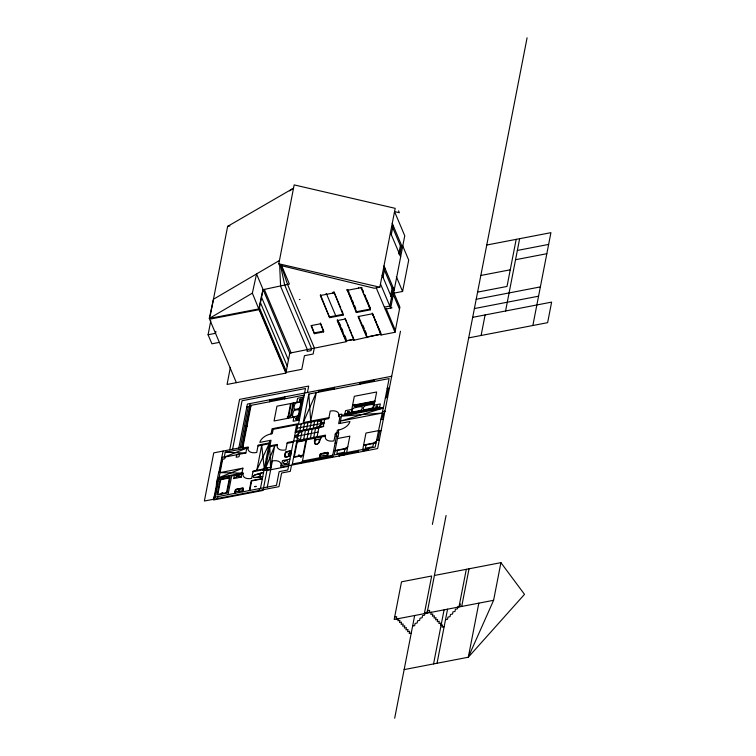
<?xml version="1.0" encoding="UTF-8"?>
<svg xmlns="http://www.w3.org/2000/svg" width="756" height="756" viewBox="0 0 756 756"><rect width="100%" height="100%" fill="white"/><g stroke="black" fill="none" stroke-linecap="round" stroke-linejoin="round"><path stroke-width="1.13" d="M314.846 438.225L314.638 440.049L320.412 438.934A6.804 3.827 -22.9 0 0 320.931 437.053M296.541 418.815L296.928 418.465M242.657 491.627L243.13 488.622A1.115 0.624 -22.9 0 0 242.988 488.291A1.096 0.614 -22.9 0 0 242.525 488.263L236.307 489.463A1.096 0.614 -22.9 0 0 235.796 489.671A1.115 0.624 -22.9 0 0 235.503 490.086L234.804 493.139M327.414 456.019L327.896 453.014A1.115 0.624 -22.9 0 0 327.745 452.683A1.096 0.614 -22.9 0 0 327.282 452.655L321.064 453.855A1.096 0.614 -22.9 0 0 320.563 454.072A1.115 0.624 -22.9 0 0 320.27 454.488L319.571 457.531M210.159 316.188L227.641 226.365L293.517 188.187L289.661 190.89M219.363 342.373L211.916 343.81L208.08 334.747L210.773 320.941M215.895 331.421L215.526 333.311L208.08 334.747M230.382 367.388L227.065 384.445L285.891 373.105L289.775 353.137L256.549 273.937L252.362 293.158L258.788 308.92L209.27 318.465L213.466 299.244L279.446 260.489M213.438 499.281L213.806 497.391L276.479 485.314L279.134 471.668L287.819 469.996L293.47 440.975M217.369 480.325L213.542 499.971L263.06 490.427L267.444 467.907M218.985 472.027L223.058 451.067M214.742 496.872L217.199 484.237M219.599 471.905L222.056 459.279M215.299 497.108L222.68 459.157M224.305 456.945L225.222 452.23L248.053 447.835A10.575 5.944 -22.9 0 0 256.709 452.494L258.146 445.095L269.316 442.94M225.127 457.002L245.851 453.005L246.815 448.072L225.175 456.775L224.787 458.75L221.442 459.393M217.53 498.487L217.898 496.597M229.758 449.773L239.567 399.395L308.694 386.07L307.437 392.506M285.891 373.105L259.091 309.667L262.984 289.699L289.397 284.048L281.374 265.035M232.612 449.225L242.052 400.737L305.471 388.508L298.478 424.456M228.038 494.651L231.705 475.826M238.82 448.034L247.373 404.082L391.702 376.261M233.708 478.605L234.351 475.316L241.155 477.168L241.797 473.88L233.708 478.605L241.155 477.168M240.247 447.76L248.27 406.52M241.674 447.476L250.227 403.534M242.449 446.55L246.295 426.819M246.447 426.015L250.293 406.274M251.068 405.348L242.752 448.062L248.214 447.013L248.053 447.835M278.813 263.778L294.16 184.899L395.18 208.335L379.833 287.214L374.371 288.263L279.389 265.158L278.813 263.778L379.833 287.214M234.691 493.243L235.314 489.992A1.096 0.614 -22.9 0 1 236.354 489.217L242.572 488.017A1.096 0.614 -22.9 0 1 243.375 488.442L242.742 491.683M242.903 468.153L241.939 473.143L220.062 472.613L242.903 468.153L219.098 477.546L243.177 472.897L243.016 473.719L218.956 478.283M238.972 491.126L239.076 490.606M249.3 490.55L251.219 480.684L262.389 478.539M249.792 490.455L251.654 480.92L262.323 478.86M269.561 401.786L269.958 399.726M256.832 470.27L261.708 445.199L264.279 468.833L253.109 470.988L251.663 478.387A10.575 5.944 -22.9 0 1 243.016 473.719M259.11 490.483L259.478 488.584M260.47 488.395L263.976 470.393M264.279 468.833L269.798 440.483M269.779 446.673L270.544 467.312L274.749 445.719L265.583 468.266L269.779 446.673L277.168 445.256L277.32 444.433L269.939 445.851L271.035 440.238L259.866 442.392A10.575 5.944 -22.9 0 1 271.073 433.906L272.075 428.746L298.639 423.634M267.293 487.081L272.377 460.943A10.575 5.944 -22.9 0 1 281.034 465.611L288.972 464.08M284.454 398.913L284.851 396.862M288.036 416.707L290.597 403.553M288.669 416.509L291.221 403.43M290.587 415.894L293.082 403.071M281.034 465.611L280.712 467.246L377.631 448.573L400.463 331.251M281.525 465.507L282.489 460.584L289.935 459.147M291.221 415.696L287.252 416.962L287.715 418.342L291.221 415.696L293.697 402.948M293.923 417.151L293.12 421.262L299.329 420.062M296.806 402.353L297.599 398.242L303.808 397.051M288.508 453.591L288.612 453.959M290.512 455.802L291.466 450.926M296.617 424.815L295.142 432.375L319.505 427.679M314.572 332.857L323.757 331.081L323.596 331.903L314.42 333.68L311.595 325.808M293.649 441.287L295.454 431.997M298.091 420.298L302.57 397.287M297.855 424.57L296.446 431.808L323.256 426.639L324.664 419.41M291.504 465.167L290.304 471.338L281.619 473.01L278.964 486.656L204.375 501.03L213.75 452.863L242.912 447.24M296.995 440.644L298.8 431.355M323.596 331.903L320.355 323.029L323.332 330.079M326.138 294.396L326.299 293.574M299.801 431.156L301.2 423.927M328.945 417.633L303.26 422.585L308.807 394.065L389.104 378.586L383.519 407.276L341.57 415.356M300.415 439.633L302.154 430.703M303.147 430.514L304.555 423.284M303.695 439.349L305.509 430.06M332.942 293.082L333.122 292.137M306.501 429.871L307.909 422.632M333.831 292.912L320.279 295.52L329.644 317.671L343.196 315.063L333.991 292.09M301.068 463.324L301.266 462.285M329.644 317.671L320.44 294.698M302.258 462.096L306.596 439.822M307.049 438.707L308.854 429.417M309.847 429.219L311.255 421.99M318.484 392.194L318.852 390.304M310.404 438.055L312.209 428.765M313.201 428.576L314.609 421.347M335.494 316.547L335.655 315.724M313.749 437.412L315.554 428.123M309.128 461.774L309.336 460.725M317.104 436.77L318.909 427.48M313.097 461.009L313.305 459.96M319.901 427.282L321.309 420.052M356.322 312.53L356.482 311.708L370.506 309.006L370.345 309.828L356.322 312.53L347.127 289.557M343.196 315.063L343.356 314.241L329.805 316.849M393.678 292.355L399.905 307.097L395.001 332.3L380.977 335.002L381.166 334.058L353.827 340.238L345.057 318.267M323.474 436.562L323.681 435.494M319.448 457.635L320.081 454.384A1.096 0.614 -22.9 0 1 321.12 453.609L327.329 452.409A1.096 0.614 -22.9 0 1 328.132 452.835L327.499 456.085M334.124 389.179L334.492 387.289M333.33 456.104L292.326 464.004L296.664 441.731L325.335 436.203L325.543 435.135L287.252 442.515L285.815 449.914A10.575 5.944 -22.9 0 1 277.168 445.256M289.775 353.137L346.135 341.721L346.314 340.776L337.686 320.336M358.505 288.159L358.665 287.337M353.827 340.238L354.006 339.293L346.314 340.776M332.338 457.304L336.392 436.448M338.197 432.697L338.726 429.984A10.575 5.944 -22.9 0 0 349.933 421.498L338.641 423.672L340.049 416.443L338.688 416.707L339.085 414.647L341.816 414.127L340.011 423.407M337.885 436.165L334.218 454.98L375.174 447.089L383.235 408.117L341.419 416.178L382.281 413.05L340.455 421.111L383.235 408.117M337.507 450.396L336.864 453.685L344.311 452.249L344.953 448.96M344.755 414.742L345.558 410.631L351.757 409.44M339.16 455.981L339.557 453.959L344.122 455.027L344.519 452.995L339.283 455.962M347.911 413.267L348.015 412.729A0.992 0.558 -22.9 0 1 347.637 411.822A0.992 0.558 -22.9 0 1 349.178 411.718A0.992 0.558 -22.9 0 1 347.958 412.729M348.497 412.152L348.781 411.727L348.1 412.303M348.157 413.22L348.261 412.681M351.124 412.729L354.318 396.286L376.658 391.986L373.464 408.42M380.977 335.002L372.207 313.041M346.635 452.589L349.83 436.155L337.422 438.546M359.941 384.209L360.31 382.319M383.018 277.225L384.823 267.936M391.296 234.672L393.111 225.382M358.146 452.324L358.542 450.292M373.965 381.506L374.333 379.616M390.483 296.569L392.09 288.31L384.029 269.23M398.762 254.016L400.368 245.766L392.317 226.687M399.811 254.81L401.616 245.52L400.368 245.766M362.767 449.48L365.961 433.046L378.378 430.655M363.135 449.414L362.748 451.436L368.72 448.336L368.323 450.368L363.107 449.546M366.046 444.897L365.403 448.185L372.85 446.749L373.492 443.46M376.45 407.767L376.564 407.219M377.301 406.218L376.639 406.804M376.705 407.72L376.809 407.172M379.503 408.042L380.306 403.94L374.097 405.131M393.885 293.148L402.589 291.466L408.703 260.073L402.475 245.331M377.915 440.077L379.72 430.788M386.496 397.524L388.3 388.234M394.689 718.2L414.666 615.516M432.394 524.39L527.083 37.8M424.352 613.645L431.676 576.006L401.512 581.818L394.188 619.457L493.602 600.302L500.926 562.653L434.407 575.477M427.499 610.347L427.064 612.568L425.014 612.965L424.589 615.186L422.538 615.573L422.103 617.794L420.062 618.191L419.627 620.411L417.577 620.808L417.151 623.02L415.101 623.417L414.666 625.637L412.625 626.034M427.074 613.116L446.078 515.488M481.099 335.484L485.097 314.94M433.557 663.929L444.084 609.846M516.178 239.359L507.011 286.448L477.594 292.118M437.034 663.258L447.552 609.175M505.575 310.99L519.646 238.688M458.977 606.973L466.301 569.325M460.385 604.006L459.95 606.227L457.909 606.624L457.474 608.845L455.424 609.241L454.999 611.462L452.948 611.85L452.513 614.07L450.472 614.467L450.037 616.688L447.987 617.076L447.552 619.296L445.511 619.693M461.699 606.444L469.032 568.805M478.831 603.146L468.304 657.229L404.148 669.599M532.857 325.505L550.926 232.659L486.76 245.029M258.788 308.92L262.984 289.699M221.886 492.94L222.67 492.61M222.736 492.799L221.962 493.11M298.384 455.329L299.168 454.999M299.234 455.188L298.507 455.518M297.231 418.54L296.002 418.729L296.938 418.862M303.26 422.585L316.254 392.629L310.707 421.149L308.807 394.065M493.602 600.302L468.304 657.229L524.503 594.348L500.926 562.653M256.889 469.939L269.155 443.763L257.985 445.917M300.897 399.669L299.811 400.075L300.926 399.48M290.474 455.981L285.437 457.002A1.096 0.614 -22.9 0 1 284.653 456.567L285.456 452.447A1.096 0.614 -22.9 0 1 286.477 451.663L291.381 450.718M300.803 399.329L299.782 400.066M348.752 411.718L347.76 412.464M296.21 418.427L297.25 418.38M300.387 439.812L294.547 436.637L302.116 430.882M296.135 418.985L297.117 418.229M323.955 423.02L316.547 427.934L317.955 420.695L323.955 423.02L297.146 428.189M209.27 318.465L252.362 293.158M347.751 446.834L344.67 448.639L335.088 450.51M376.299 441.334L373.209 443.139L363.636 445.01M262.757 476.62L259.988 477.055L260.735 473.228A6.804 3.827 -22.9 0 1 263.542 472.585M291.24 450.812L286.656 451.767A1.115 0.624 -22.9 0 0 286.07 452.022A1.096 0.614 -22.9 0 0 285.825 452.381L285.021 456.492A1.096 0.614 -22.9 0 0 285.144 456.775A1.115 0.624 -22.9 0 0 285.673 456.813L290.228 456.01M227.641 226.365L229.89 225.931M261.264 296.673L288.433 360.036M517.359 250.444L548.639 244.415M299.433 299.537L299.952 299.442M346.966 290.38L361.982 287.488M515.554 259.724L546.824 253.704M259.091 309.667L209.573 319.212L236.373 382.649M392.09 288.31L393.337 288.074L389.831 306.076L384.369 307.125M480.835 275.477L510.243 269.807M385.22 309.138L392.052 307.824M320.194 323.851L311.009 325.619L314.42 333.68M344.897 319.089L337.195 320.572L346.135 341.721M372.046 313.863L358.023 316.566L366.953 337.705M476.204 299.272L540.37 286.902M474.399 308.561L538.555 296.191M353.988 339.416L346.295 340.899L337.356 319.75M381.137 334.18L367.114 336.883L358.505 316.329M472.689 317.331L551.625 302.116L547.627 322.661L468.692 337.875M285.91 372.396L301.795 369.334L304.451 355.689L313.135 354.016L314.335 347.845L287.535 284.407L280.92 264.836M318.673 391.249L334.313 388.234M360.121 383.264L374.144 380.561M269.76 400.756L284.653 397.883M249.83 405.585L304.186 395.114M246.843 406.794L249.697 406.246M249.669 406.397L250.907 406.152M301.247 399.442L302.06 399.281M301.209 399.603L302.022 399.451M301.767 401.398L276.942 406.18L274.069 420.979L298.885 416.197M387.185 388.452L389.416 388.017M385.38 397.741L387.611 397.306M355.027 404.857L374.9 401.02M245.832 426.129L247.07 425.893M355.074 405.235L374.815 401.436M245.672 426.942L246.91 426.696M355.216 406.397L374.579 402.664M355.263 406.785L354.97 404.375L352.561 405.329L355.263 406.785L374.503 403.08M297.562 418.342L298.384 418.191M297.533 418.512L298.346 418.351M344.916 413.919L379.663 407.219M271.073 433.906L272.311 433.66L273.152 429.332L328.756 418.616L330.23 411.056A10.575 5.944 -22.9 0 1 338.877 415.715M296.503 431.506L323.785 426.242M241.835 446.673L243.073 446.437M294.547 436.637L318.002 432.12M338.726 429.984L337.365 430.249L336.146 436.495L338.121 436.117L338.811 432.583L335.466 433.226L333.982 440.871A10.575 5.944 -22.9 0 1 325.335 436.203M287.091 443.337L293.233 442.156M335.258 434.294L336.628 434.029M221.82 457.427L225.175 456.775M378.293 431.062L381.147 430.514M335.097 443.11L336.59 442.818M288.064 453.921L288.849 453.78M266.32 458.344L267.558 458.098M376.488 440.351L379.342 439.803M293.63 457.352L303.553 455.433M220.223 471.791L218.73 472.075L216.329 484.407L217.822 484.114M335.021 450.878L347.429 448.478M363.57 445.369L375.978 442.978M323.398 455.339L324.173 455.188M302.466 461.047L332.744 455.216M271.168 467.189L263.343 468.701L262.975 470.591L267.076 469.797M252.967 471.725L263.135 469.769M344.311 454.082L358.335 451.379M217.312 479.389L218.796 479.106M264.203 470.43L270.78 469.164M266.944 470.459L288.537 466.291M238.631 490.946L239.416 490.795M214.128 496.985L215.365 496.749M394.651 617.076L396.702 616.679L396.267 618.899L398.317 618.502L397.883 620.723L399.933 620.326L399.499 622.547L401.549 622.15L401.115 624.371L403.165 623.974L402.731 626.195L404.781 625.807L404.347 628.019L406.397 627.631L405.963 629.842L408.013 629.455L407.578 631.666L409.629 631.279L409.194 633.5L411.245 633.103M427.546 610.735L429.588 610.338L429.162 612.558L431.203 612.162L430.778 614.382L432.819 613.995L432.394 616.206L434.435 615.819L434.01 618.03L436.051 617.643L435.626 619.863L437.667 619.466L437.242 621.687L439.283 621.29L438.849 623.511L440.899 623.114L440.464 625.335L442.515 624.938L442.08 627.159L444.131 626.762M225.222 452.23L245.851 453.005M376.422 406.378L377.187 406.794M347.873 411.888L348.639 412.294M299.924 399.499L300.69 399.905M398.563 210.848L399.357 212.738L394.547 211.614L404.753 235.787L390.682 308.089L380.476 283.925M392.26 223.37L402.466 247.543M390.446 232.659L400.661 256.823M396.371 276.724L402.589 291.466M383.972 265.923L394.188 290.087M392.827 293.413L399.499 309.204M382.167 275.212L392.373 299.376M386.032 308.306L395.369 330.41M376.346 288.14L395.001 332.3M363.447 292.109L362.077 288.886L363.371 292.128M365.715 297.486L364.354 294.264L370.062 307.957M366.622 299.641L367.983 302.863M368.89 305.018L370.26 308.24M372.528 313.627L380.712 332.98M372.651 314.09L373.993 317.265M374.881 319.382L376.223 322.547M377.121 324.664L380.693 333.122M360.99 287.677L370.345 309.828M347.779 289.539L349.102 292.695M349.99 294.793L351.323 297.949M352.211 300.047L353.543 303.203M354.432 305.301L355.764 308.457M362.88 325.288L364.212 328.444M365.101 330.552L366.433 333.708M347.146 289.435L356.69 312.02M334.02 291.967L340.682 307.909M341.57 310.026L342.903 313.182M345.501 319.325L346.843 322.5M347.647 324.23L349.074 327.783M349.924 329.616L351.304 333.075M352.192 334.993L353.543 338.357M339.387 322.982L340.72 326.148M341.608 328.246L342.94 331.411M344.717 335.617L346.059 338.773M326.327 293.451L335.862 316.036M264.345 289.435L291.145 352.872M260.451 302.683L287.252 366.121M259.459 307.777L286.259 371.215M259.232 308.93L286.033 372.368M280.4 264.94L284.681 284.965L311.481 348.403L311.047 350.614L307.078 351.379L307.399 349.735L280.599 286.297L279.654 265.186M261.245 476.951A26.772 15.044 -22.9 0 1 254.47 477.546A2.4 1.351 -22.9 0 1 253.203 476.913A1.89 1.058 -22.9 0 1 253.364 476.1A2.4 1.351 -22.9 0 1 254.98 474.91A26.772 15.044 -22.9 0 1 262.048 472.831M314.581 439.245A26.772 15.044 -22.9 0 0 314.817 443.602A2.4 1.351 -22.9 0 0 315.999 444.301M320.799 438.045A26.772 15.044 -22.9 0 1 318.786 442.836A2.4 1.351 -22.9 0 1 317.236 444.055M318.994 439.293A8.845 4.971 -22.9 0 1 318.673 442.742A2.391 1.342 -22.9 0 1 317.898 443.564A1.89 1.058 -22.9 0 1 315.479 444.037A2.391 1.342 -22.9 0 1 314.978 443.451A8.845 4.971 -22.9 0 1 316.027 439.86M235.485 491.75L241.996 490.842L242.799 488.697L236.259 489.708L235.485 491.721M254.848 486.703L256.048 486.344L254.848 486.703M289.718 451.719C288.924 463.664 279.503 451.19 289.718 451.719M300.633 456.945L301.767 456.615L300.642 456.926M320.242 456.142L326.79 455.225L327.537 453.052L321.016 454.101L320.242 456.142M220.166 479.351L217.123 494.963L227.055 493.054L230.098 477.433L220.166 479.351M220.544 480.457L217.983 493.611A1.323 0.747 -22.9 0 0 219.07 494.197L225.269 492.997A1.323 0.747 -22.9 0 0 226.677 491.939L229.238 478.784A1.323 0.747 -22.9 0 0 228.151 478.208L221.943 479.399A1.323 0.747 -22.9 0 0 220.544 480.457M236.713 454.554L236.184 457.267L239.038 456.719L239.567 454.006L236.713 454.554M260.423 474.182L260.045 476.148A8.845 4.971 -22.9 0 1 254.677 477.414A2.391 1.342 -22.9 0 1 253.695 477.197A1.89 1.058 -22.9 0 1 254.016 475.59A2.391 1.342 -22.9 0 1 255.159 474.966A8.845 4.971 -22.9 0 1 260.423 474.182M297.042 442.846L294.49 456A1.323 0.747 -22.9 0 0 295.568 456.577L301.776 455.386A1.323 0.747 -22.9 0 0 303.175 454.318L305.736 441.173A1.323 0.747 -22.9 0 0 304.649 440.587L298.45 441.787A1.323 0.747 -22.9 0 0 297.042 442.846M384.908 411.198L381.033 419.457L383.386 419.004L382.545 411.651L384.908 411.198M284.984 463.91A2.457 1.38 -22.9 0 0 288.008 461.415A2.457 1.38 -22.9 0 0 284.19 461.651A2.457 1.38 -22.9 0 0 284.984 463.91M300.009 400.34A0.992 0.558 -22.9 0 0 301.228 399.338A0.992 0.558 -22.9 0 0 299.688 399.433A0.992 0.558 -22.9 0 0 300.009 400.34M296.324 419.249A0.992 0.558 -22.9 0 0 297.543 418.238A0.992 0.558 -22.9 0 0 296.002 418.333A0.992 0.558 -22.9 0 0 296.324 419.249M298.195 415.138A23.956 13.466 -22.9 0 0 299.159 410.206A1.54 0.86 -22.9 0 1 299.272 409.591A1.54 0.86 -22.9 0 1 298.346 409.771A6.114 3.44 -22.9 0 0 294.623 410.489A1.54 0.86 -22.9 0 1 293.687 410.669A1.54 0.86 -22.9 0 1 293.574 411.283A23.956 13.466 -22.9 0 0 292.61 416.216A1.54 0.86 -22.9 0 1 292.496 416.83A1.54 0.86 -22.9 0 1 293.422 416.65A6.114 3.44 -22.9 0 0 297.146 415.932A1.54 0.86 -22.9 0 1 298.072 415.753A1.54 0.86 -22.9 0 1 298.195 415.138M299.641 407.739A23.956 13.466 -22.9 0 0 300.595 402.806A1.54 0.86 -22.9 0 1 300.718 402.192A1.54 0.86 -22.9 0 1 299.782 402.372A6.114 3.44 -22.9 0 0 296.059 403.09A1.54 0.86 -22.9 0 1 295.133 403.269A1.54 0.86 -22.9 0 1 295.01 403.884A23.956 13.466 -22.9 0 0 294.056 408.816A1.54 0.86 -22.9 0 1 293.933 409.431A1.54 0.86 -22.9 0 1 294.859 409.251A6.114 3.44 -22.9 0 0 298.582 408.533A1.54 0.86 -22.9 0 1 299.518 408.363A1.54 0.86 -22.9 0 1 299.641 407.739M376.507 407.229A0.992 0.558 -22.9 0 0 377.726 406.218A0.992 0.558 -22.9 0 0 376.186 406.322A0.992 0.558 -22.9 0 0 376.507 407.229M353.099 411.746A23.956 13.466 -22.9 0 0 360.546 410.319A1.54 0.86 -22.9 0 1 361.481 410.139A1.54 0.86 -22.9 0 1 361.604 409.516A6.114 3.44 -22.9 0 0 362.077 407.049A1.54 0.86 -22.9 0 1 362.2 406.435A1.54 0.86 -22.9 0 1 361.274 406.615A23.956 13.466 -22.9 0 0 353.827 408.051A1.54 0.86 -22.9 0 1 352.891 408.231A1.54 0.86 -22.9 0 1 352.769 408.845A6.114 3.44 -22.9 0 0 352.296 411.311A1.54 0.86 -22.9 0 1 352.173 411.925A1.54 0.86 -22.9 0 1 353.099 411.746M364.269 409.601A23.956 13.466 -22.9 0 0 371.716 408.164A1.54 0.86 -22.9 0 1 372.651 407.985A1.54 0.86 -22.9 0 1 372.765 407.371A6.114 3.44 -22.9 0 0 373.247 404.904A1.54 0.86 -22.9 0 1 373.37 404.28A1.54 0.86 -22.9 0 1 372.434 404.46A23.956 13.466 -22.9 0 0 364.997 405.896A1.54 0.86 -22.9 0 1 364.061 406.076A1.54 0.86 -22.9 0 1 363.938 406.69A6.114 3.44 -22.9 0 0 363.466 409.157A1.54 0.86 -22.9 0 1 363.343 409.78A1.54 0.86 -22.9 0 1 364.269 409.601"/></g></svg>
